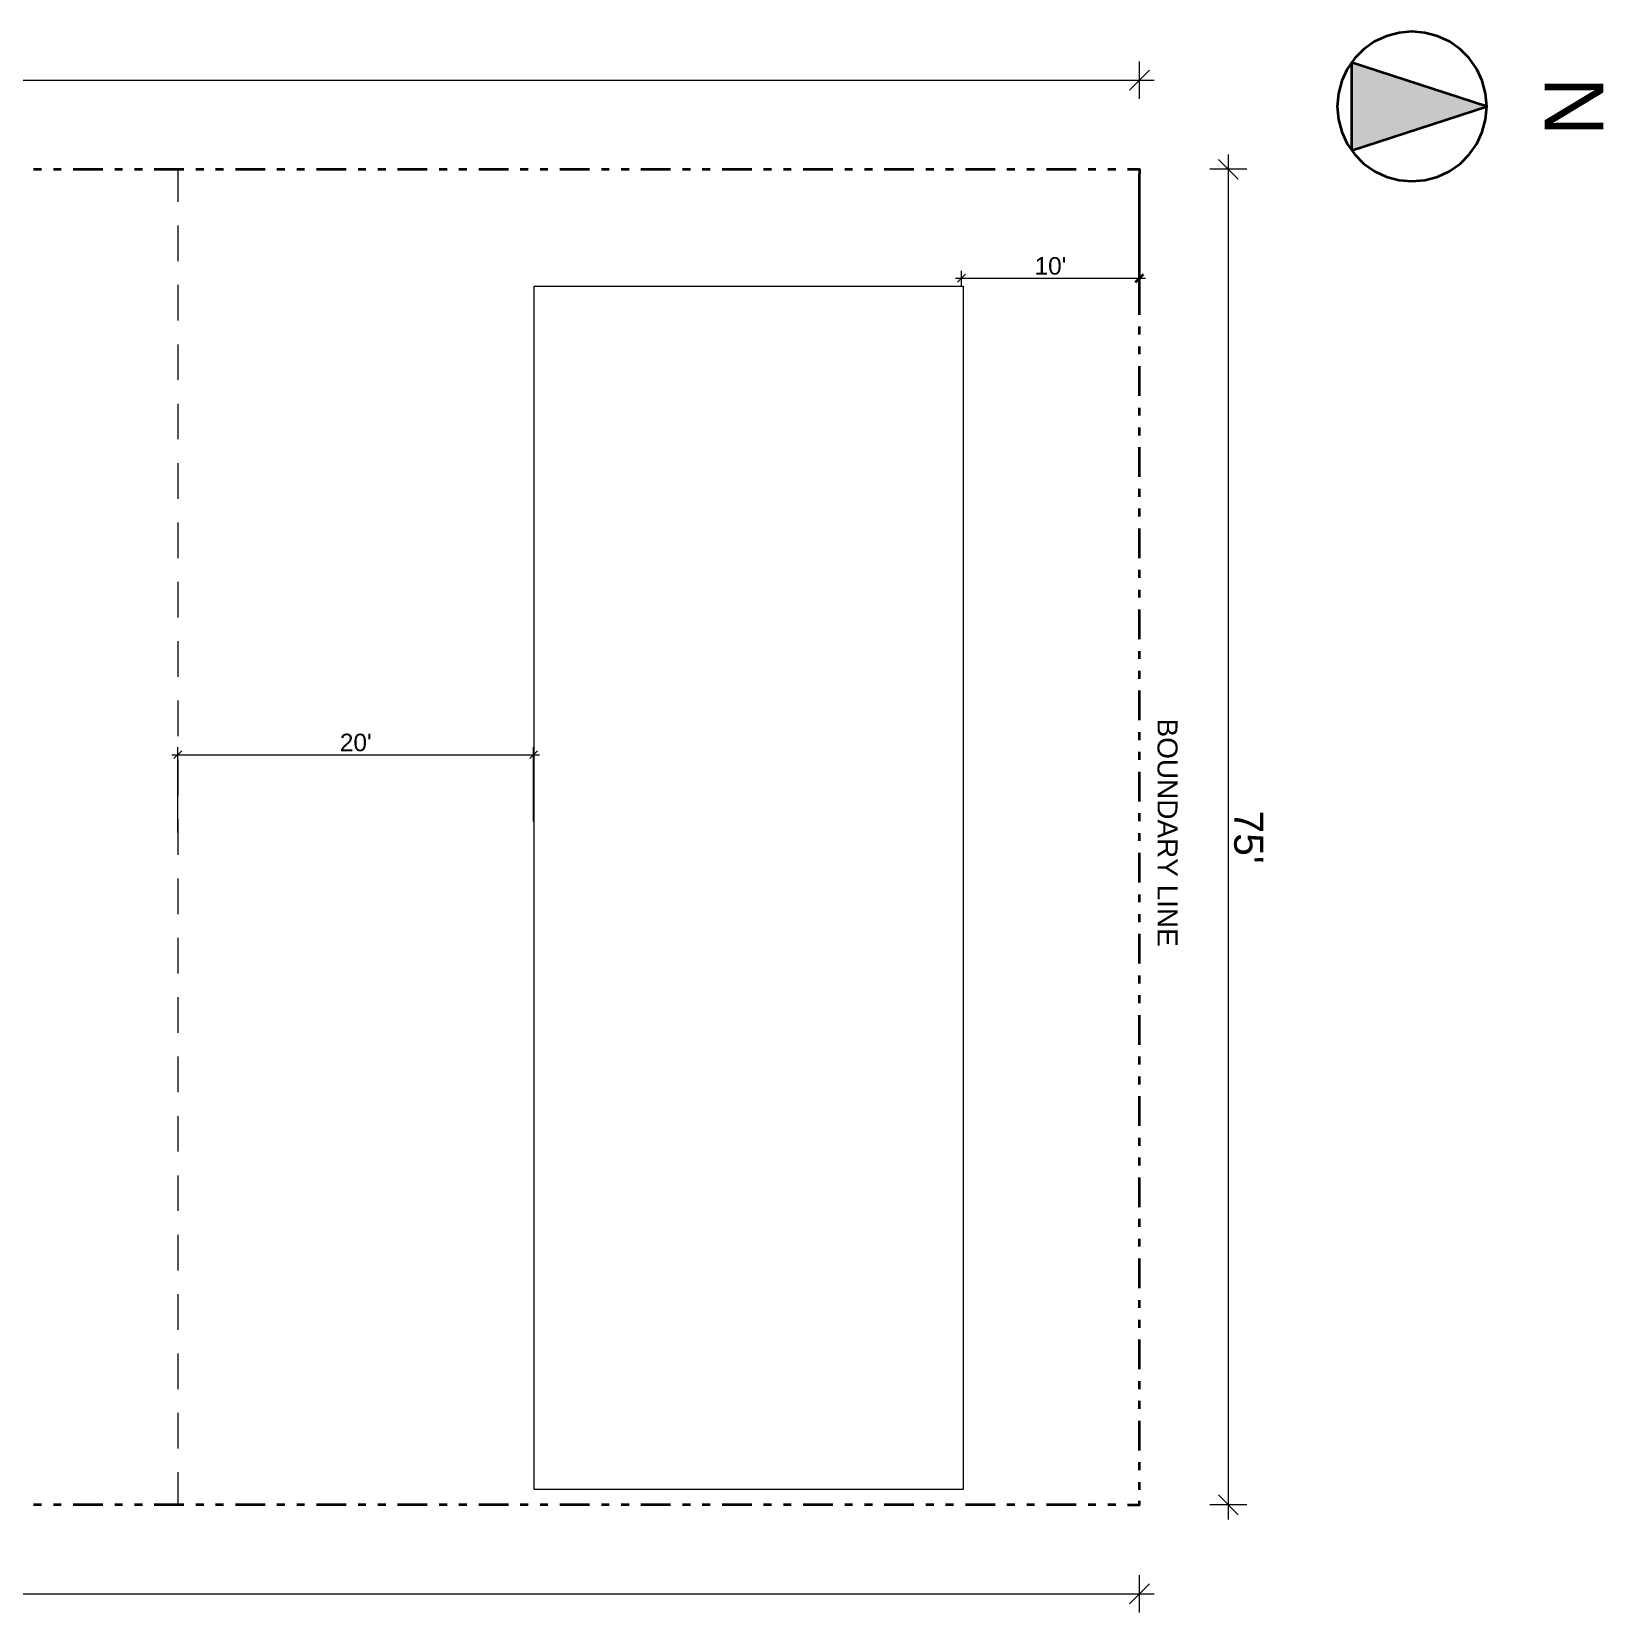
# Model space of a CAD drawing. Header units: millimetres. Extents: x -419 to 20046, y -14642 to 2638.
# Drawn here: x 1138 to 2197, y 1573 to 2638 of the extents above; entities that cross this region are included whole.
import ezdxf

# ---------------------------------------------------------------- set-up
doc = ezdxf.new("R2010")
doc.units = ezdxf.units.MM
for name, color, linetype in [('PDF_S$$$GRID.3D', 7, 'Continuous'), ('PDF_SITE PLAN', 7, 'Continuous'), ('PDF_Text', 7, 'Continuous')]:
    doc.layers.add(name, color=color, linetype=linetype)
doc.styles.add('PDF Arial', font='arial.ttf')
picture_1 = doc.add_image_def('image2.png', size_in_pixel=(783, 278))

msp = doc.modelspace()

# ---------------------------------------------------------------- linework, layer by layer
at = {"layer": 'PDF_S$$$GRID.3D', "lineweight": 35}
for points in [[(1139.348, 2545.116), (1144.68, 2545.116)], [(1152.682, 2545.116), (1158.014, 2545.116)], [(1166.016, 2545.116), (1186.018, 2545.116)], [(1194.015, 2545.116), (1199.347, 2545.116)], [(1207.349, 2545.116), (1212.681, 2545.116)], [(1220.684, 2545.116), (1240.68, 2545.116)], [(1248.682, 2545.116), (1254.014, 2545.116)], [(1262.017, 2545.116), (1267.348, 2545.116)], [(1275.351, 2545.116), (1295.347, 2545.116)], [(1303.349, 2545.116), (1308.681, 2545.116)], [(1316.684, 2545.116), (1322.015, 2545.116)], [(1330.018, 2545.116), (1350.014, 2545.116)], [(1358.017, 2545.116), (1363.348, 2545.116)], [(1371.351, 2545.116), (1376.682, 2545.116)], [(1384.68, 2545.116), (1404.681, 2545.116)], [(1412.684, 2545.116), (1418.015, 2545.116)], [(1426.018, 2545.116), (1431.35, 2545.116)], [(1439.347, 2545.116), (1459.348, 2545.116)], [(1467.351, 2545.116), (1472.682, 2545.116)], [(1480.68, 2545.116), (1486.017, 2545.116)], [(1494.014, 2545.116), (1514.015, 2545.116)], [(1522.018, 2545.116), (1527.35, 2545.116)], [(1535.347, 2545.116), (1540.684, 2545.116)], [(1548.681, 2545.116), (1568.683, 2545.116)], [(1576.68, 2545.116), (1582.017, 2545.116)], [(1590.014, 2545.116), (1595.351, 2545.116)], [(1603.348, 2545.116), (1623.35, 2545.116)], [(1631.347, 2545.116), (1636.684, 2545.116)], [(1644.681, 2545.116), (1650.018, 2545.116)], [(1658.015, 2545.116), (1678.017, 2545.116)], [(1686.014, 2545.116), (1691.351, 2545.116)], [(1699.348, 2545.116), (1704.68, 2545.116)], [(1712.683, 2545.116), (1732.684, 2545.116)], [(1740.681, 2545.116), (1746.018, 2545.116)], [(1754.016, 2545.116), (1759.347, 2545.116)], [(1767.35, 2545.116), (1787.351, 2545.116)], [(1795.348, 2545.116), (1800.68, 2545.116)], [(1808.683, 2545.116), (1814.014, 2545.116)], [(1822.017, 2545.116), (1842.018, 2545.116)], [(1850.016, 2545.116), (1855.347, 2545.116)], [(1863.35, 2545.116), (1868.681, 2545.116)], [(1876.684, 2545.116), (1884.681, 2545.116), (1884.681, 2542.361)], [(1884.681, 2529.782), (1884.681, 2535.116)], [(1884.681, 2501.783), (1884.681, 2521.782)], [(1884.681, 2488.449), (1884.681, 2493.783)], [(1884.681, 2475.116), (1884.681, 2480.449)], [(1884.681, 2447.116), (1884.681, 2467.116)], [(1884.681, 2433.782), (1884.681, 2439.116)], [(1884.681, 2420.449), (1884.681, 2425.782)], [(1884.681, 2392.449), (1884.681, 2412.449)], [(1884.681, 2379.116), (1884.681, 2384.449)], [(1884.681, 2365.783), (1884.681, 2371.116)], [(1884.681, 2337.782), (1884.681, 2357.783)], [(1884.681, 2324.451), (1884.681, 2329.782)], [(1884.681, 2311.117), (1884.681, 2316.449)], [(1884.681, 2283.113), (1884.681, 2303.115)], [(1884.681, 2269.784), (1884.681, 2275.116)], [(1884.681, 2256.45), (1884.681, 2261.782)], [(1884.681, 2228.451), (1884.681, 2248.447)], [(1884.681, 2215.117), (1884.681, 2220.449)], [(1884.681, 2201.783), (1884.681, 2207.114)], [(1884.681, 2173.784), (1884.681, 2193.78)], [(1884.681, 2160.45), (1884.681, 2165.782)], [(1884.681, 2147.116), (1884.681, 2152.447)], [(1884.681, 2119.117), (1884.681, 2139.113)], [(1884.681, 2105.783), (1884.681, 2111.114)], [(1884.681, 2092.449), (1884.681, 2097.78)], [(1884.681, 2064.45), (1884.681, 2084.451)], [(1884.681, 2051.116), (1884.681, 2056.447)], [(1884.681, 2037.781), (1884.681, 2043.113)], [(1884.681, 2009.783), (1884.681, 2029.784)], [(1884.681, 1996.449), (1884.681, 2001.78)], [(1884.681, 1983.114), (1884.681, 1988.451)], [(1884.681, 1955.116), (1884.681, 1975.117)], [(1884.681, 1941.781), (1884.681, 1947.113)], [(1884.681, 1928.447), (1884.681, 1933.784)], [(1884.681, 1900.448), (1884.681, 1920.45)], [(1884.681, 1887.114), (1884.681, 1892.451)], [(1884.681, 1873.78), (1884.681, 1879.117)], [(1884.681, 1845.781), (1884.681, 1865.783)], [(1884.681, 1832.447), (1884.681, 1837.784)], [(1884.681, 1819.113), (1884.681, 1824.45)], [(1884.681, 1791.114), (1884.681, 1811.115)], [(1884.681, 1777.78), (1884.681, 1783.117)], [(1884.681, 1764.451), (1884.681, 1769.783)], [(1884.681, 1736.447), (1884.681, 1756.448)], [(1884.681, 1723.113), (1884.681, 1728.45)], [(1884.681, 1709.784), (1884.681, 1715.115)], [(1884.681, 1681.78), (1884.681, 1701.781)], [(1884.681, 1668.451), (1884.681, 1673.783)], [(1884.681, 1655.117), (1884.681, 1660.448)], [(1144.68, 1645.114), (1139.348, 1645.114)], [(1158.014, 1645.114), (1152.682, 1645.114)], [(1186.018, 1645.114), (1166.016, 1645.114)], [(1199.347, 1645.114), (1194.015, 1645.114)], [(1212.681, 1645.114), (1207.349, 1645.114)], [(1240.68, 1645.114), (1220.684, 1645.114)], [(1254.014, 1645.114), (1248.682, 1645.114)], [(1267.348, 1645.114), (1262.017, 1645.114)], [(1295.347, 1645.114), (1275.351, 1645.114)], [(1308.681, 1645.114), (1303.349, 1645.114)], [(1322.015, 1645.114), (1316.684, 1645.114)], [(1350.014, 1645.114), (1330.018, 1645.114)], [(1363.348, 1645.114), (1358.017, 1645.114)], [(1376.682, 1645.114), (1371.351, 1645.114)], [(1404.681, 1645.114), (1384.68, 1645.114)], [(1418.015, 1645.114), (1412.684, 1645.114)], [(1431.35, 1645.114), (1426.018, 1645.114)], [(1459.348, 1645.114), (1439.347, 1645.114)], [(1472.682, 1645.114), (1467.351, 1645.114)], [(1486.017, 1645.114), (1480.68, 1645.114)], [(1514.015, 1645.114), (1494.014, 1645.114)], [(1527.35, 1645.114), (1522.018, 1645.114)], [(1540.684, 1645.114), (1535.347, 1645.114)], [(1568.683, 1645.114), (1548.681, 1645.114)], [(1582.017, 1645.114), (1576.68, 1645.114)], [(1595.351, 1645.114), (1590.014, 1645.114)], [(1623.35, 1645.114), (1603.348, 1645.114)], [(1636.684, 1645.114), (1631.347, 1645.114)], [(1650.018, 1645.114), (1644.681, 1645.114)], [(1678.017, 1645.114), (1658.015, 1645.114)], [(1691.351, 1645.114), (1686.014, 1645.114)], [(1704.68, 1645.114), (1699.348, 1645.114)], [(1732.684, 1645.114), (1712.683, 1645.114)], [(1746.018, 1645.114), (1740.681, 1645.114)], [(1759.347, 1645.114), (1754.016, 1645.114)], [(1787.351, 1645.114), (1767.35, 1645.114)], [(1800.68, 1645.114), (1795.348, 1645.114)], [(1814.014, 1645.114), (1808.683, 1645.114)], [(1842.018, 1645.114), (1822.017, 1645.114)], [(1855.347, 1645.114), (1850.016, 1645.114)], [(1868.681, 1645.114), (1863.35, 1645.114)], [(1876.684, 1645.114), (1884.681, 1645.114), (1884.681, 1647.87)]]:
    msp.add_lwpolyline(points, dxfattribs=at)
at = {"layer": 'PDF_S$$$GRID.3D', "lineweight": 15}
for points in [[(1236.532, 2545.116), (1236.532, 2523.116)], [(1236.532, 2507.116), (1236.532, 2483.116)], [(1236.532, 2467.116), (1236.532, 2443.116)], [(1236.532, 2427.116), (1236.532, 2403.116)], [(1236.532, 2387.116), (1236.532, 2363.116)], [(1236.532, 2347.116), (1236.532, 2323.116)], [(1236.532, 2307.116), (1236.532, 2283.113)], [(1236.532, 2267.113), (1236.532, 2243.116)], [(1236.532, 2227.116), (1236.532, 2203.113)], [(1236.532, 2187.113), (1236.532, 2163.116)], [(1236.532, 2147.116), (1236.532, 2123.113)], [(1236.532, 2107.113), (1236.532, 2083.116)], [(1236.532, 2067.116), (1236.532, 2043.113)], [(1236.532, 2027.113), (1236.532, 2003.116)], [(1236.532, 1987.116), (1236.532, 1963.113)], [(1236.532, 1947.113), (1236.532, 1923.116)], [(1236.532, 1907.116), (1236.532, 1883.113)], [(1236.532, 1867.113), (1236.532, 1843.116)], [(1236.532, 1827.116), (1236.532, 1803.113)], [(1236.532, 1787.113), (1236.532, 1763.115)], [(1236.532, 1747.115), (1236.532, 1723.113)], [(1236.532, 1707.113), (1236.532, 1683.115)], [(1236.532, 1667.115), (1236.532, 1645.114)]]:
    msp.add_lwpolyline(points, dxfattribs=at)
at = {"layer": 'PDF_SITE PLAN', "lineweight": 35}
for points in [[(2068.367, 2537.078), (2077.12, 2537.844), (2085.606, 2540.117), (2093.563, 2543.83), (2100.76, 2548.868), (2106.973, 2555.08), (2112.013, 2562.275), (2115.722, 2570.237), (2117.999, 2578.721), (2118.76, 2587.472), (2117.999, 2596.223), (2115.722, 2604.708), (2112.013, 2612.669), (2106.973, 2619.864), (2100.76, 2626.076), (2093.563, 2631.114), (2085.606, 2634.827), (2077.12, 2637.1), (2068.367, 2637.866), (2059.618, 2637.1), (2051.132, 2634.827), (2043.17, 2631.114), (2035.979, 2626.076), (2029.765, 2619.864), (2024.726, 2612.669), (2021.017, 2604.708), (2018.739, 2596.223), (2017.973, 2587.472), (2018.739, 2578.721), (2021.017, 2570.237), (2024.726, 2562.275), (2029.765, 2555.08), (2035.979, 2548.868), (2043.17, 2543.83), (2051.132, 2540.117), (2059.618, 2537.844)], [(2027.598, 2557.851), (2118.76, 2587.472), (2027.598, 2617.093)]]:
    msp.add_lwpolyline(points, close=True, dxfattribs=at)
at = {"layer": 'PDF_SITE PLAN', "lineweight": 13}
for points in [[(1878.014, 2598.449), (1891.349, 2611.783)], [(1884.681, 2592.616), (1884.681, 2617.616)], [(74.682, 2605.116), (84.681, 2605.116), (1884.681, 2605.116), (1894.685, 2605.116)], [(1951.262, 2538.449), (1937.927, 2551.782)], [(1944.595, 1635.115), (1944.595, 1645.114), (1944.595, 2545.116), (1944.595, 2555.116)], [(1957.092, 2545.116), (1932.092, 2545.116)], [(1760.683, 2471.757), (1764.684, 2471.757), (1884.681, 2471.757), (1888.683, 2471.757)], [(1767.35, 2474.423), (1762.018, 2469.09)], [(1764.684, 2466.757), (1764.684, 2476.757)], [(1473.716, 2147.932), (1479.047, 2153.264)], [(1476.381, 2105.531), (1476.381, 2155.597)], [(1232.531, 2150.598), (1236.532, 2150.598), (1476.381, 2150.598), (1480.383, 2150.598)], [(1937.927, 1651.781), (1951.262, 1638.446)], [(1957.092, 1645.114), (1932.092, 1645.114)], [(1878.014, 1578.448), (1891.349, 1591.782)], [(1884.681, 1572.617), (1884.681, 1597.617)], [(74.682, 1585.115), (84.681, 1585.115), (1884.681, 1585.115), (1894.685, 1585.115)]]:
    msp.add_lwpolyline(points, dxfattribs=at)
at = {"layer": 'PDF_SITE PLAN', "lineweight": 35}
for points in [[(1884.681, 2466.757), (1884.681, 2542.116)], [(1882.016, 2469.09), (1887.347, 2474.423)]]:
    msp.add_lwpolyline(points, dxfattribs=at)
at = {"layer": 'PDF_SITE PLAN', "lineweight": 15}
for points in [[(1239.198, 2153.264), (1233.867, 2147.932)], [(1236.532, 2098.118), (1236.532, 2155.597)]]:
    msp.add_lwpolyline(points, dxfattribs=at)
at = {"layer": 'PDF_SITE PLAN', "color": 7, "lineweight": 0, "true_color": 0xffffff, "transparency": 33554559}
msp.add_solid([(2027.598, 2557.851), (2027.598, 2617.093), (2118.76, 2587.472)], dxfattribs=at)

# ---------------------------------------------------------------- texts
at = {"layer": 'PDF_Text', "attachment_point": 7, "rotation": 270, "style": 'PDF Arial'}
for s, insert, char_height in [('N', (2157.791, 2607.377), 39.577), ('BOUNDARY LINE', (1896.672, 2174.948), 13.47424), ("75'", (1948.265, 2112.944), 19.634)]:
    msp.add_mtext(s, dxfattribs=dict(at, insert=insert, char_height=char_height))
at = {"layer": 'PDF_Text', "char_height": 11.7804, "attachment_point": 7, "style": 'PDF Arial'}
for s, insert in [("10'", (1813.986, 2473.956)), ("20'", (1345.762, 2152.796))]:
    msp.add_mtext(s, dxfattribs=dict(at, insert=insert))

# ---------------------------------------------------------------- pictures from other files: only their frames are drawn
at = {"layer": 'PDF_SITE PLAN', "color": 7, "lineweight": 0}
image = msp.add_image(picture_1, insert=(1476.754, 2466.396), size_in_units=(810.96, 289.047), rotation=-90, dxfattribs=at)
image.dxf.flags = 15

doc.saveas('drawing.dxf')
